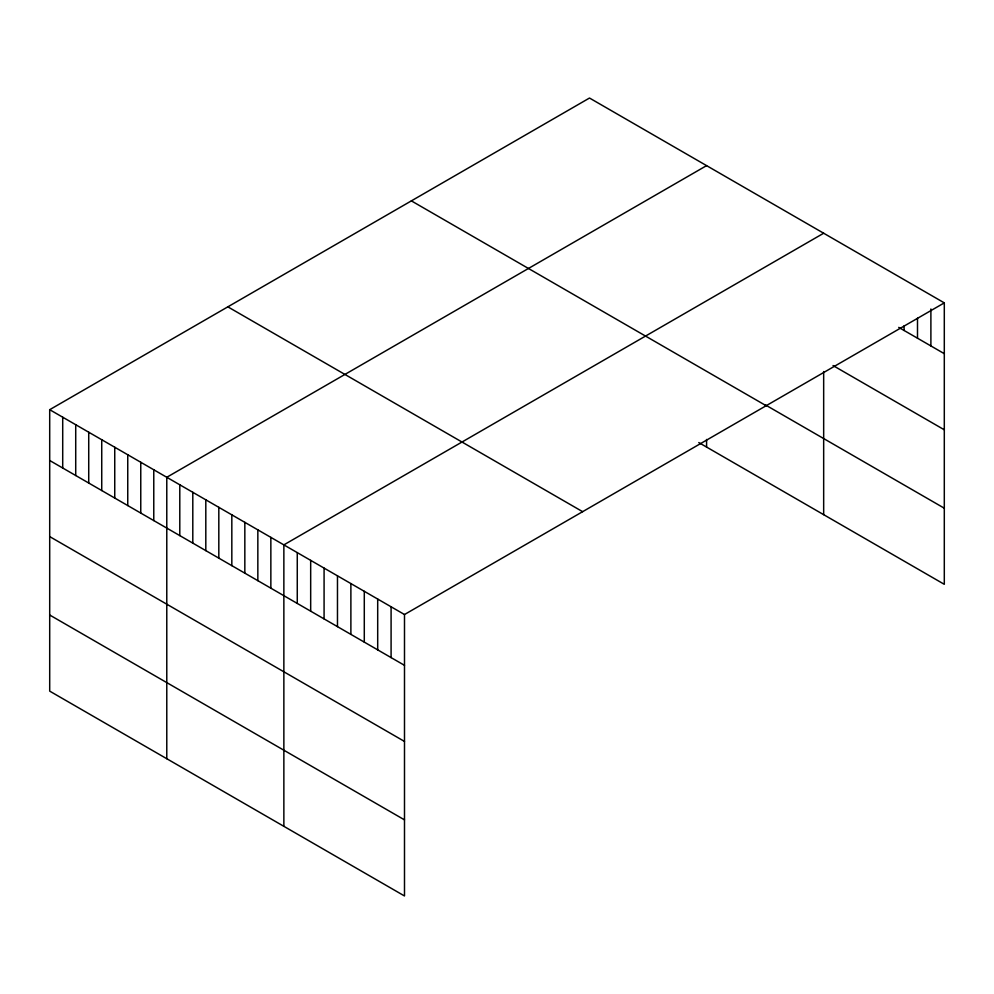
<?xml version="1.0" encoding="UTF-8"?>
<svg xmlns="http://www.w3.org/2000/svg" width="994" height="994" viewBox="0 0 994 994"><rect width="100%" height="100%" fill="white"/><g stroke="black" fill="none" stroke-linecap="round" stroke-linejoin="round"><path stroke-width="1.49" d="M944.3 302.872L404.496 614.528L404.496 895.967L49.7 691.128L49.7 409.69L589.504 98.033L944.3 302.872L944.3 584.31L698.782 442.566M706.585 165.625L166.781 477.282L166.781 758.72M823.666 233.23L283.862 544.874L283.862 826.325M898.725 327.374L944.3 353.678M833.047 365.556L944.3 429.793M765.131 404.757L944.3 508.207M411.367 200.875L766.163 405.714M227.837 306.835L582.633 511.674M49.7 409.69L404.496 614.528M49.7 460.495L404.496 665.334M49.7 536.598L404.496 741.437M49.7 615.013L404.496 819.864M930.893 308.985L930.893 345.937M917.499 318.192L917.499 338.208M904.093 325.846L904.093 330.468M823.666 371.545L823.666 514.668M706.585 439.46L706.585 447.076M391.089 606.787L391.089 657.593M377.695 599.047L377.695 649.852M364.289 591.306L364.289 642.112M350.882 583.577L350.882 634.383M337.475 575.837L337.475 626.642M324.081 568.096L324.081 618.902M310.675 560.355L310.675 611.161M297.268 552.614L297.268 603.42M270.853 537.369L270.853 588.175M257.844 529.852L257.844 580.67M244.835 522.347L244.835 573.153M231.826 514.83L231.826 565.648M218.817 507.325L218.817 558.131M205.808 499.808L205.808 550.626M192.799 492.303L192.799 543.109M179.79 484.799L179.79 535.604M153.772 469.777L153.772 520.583M140.763 462.26L140.763 513.066M127.754 454.755L127.754 505.561M114.745 447.238L114.745 498.044M101.736 439.733L101.736 490.539M88.727 432.216L88.727 483.022M75.718 424.711L75.718 475.517M62.709 417.194L62.709 468"/></g></svg>
